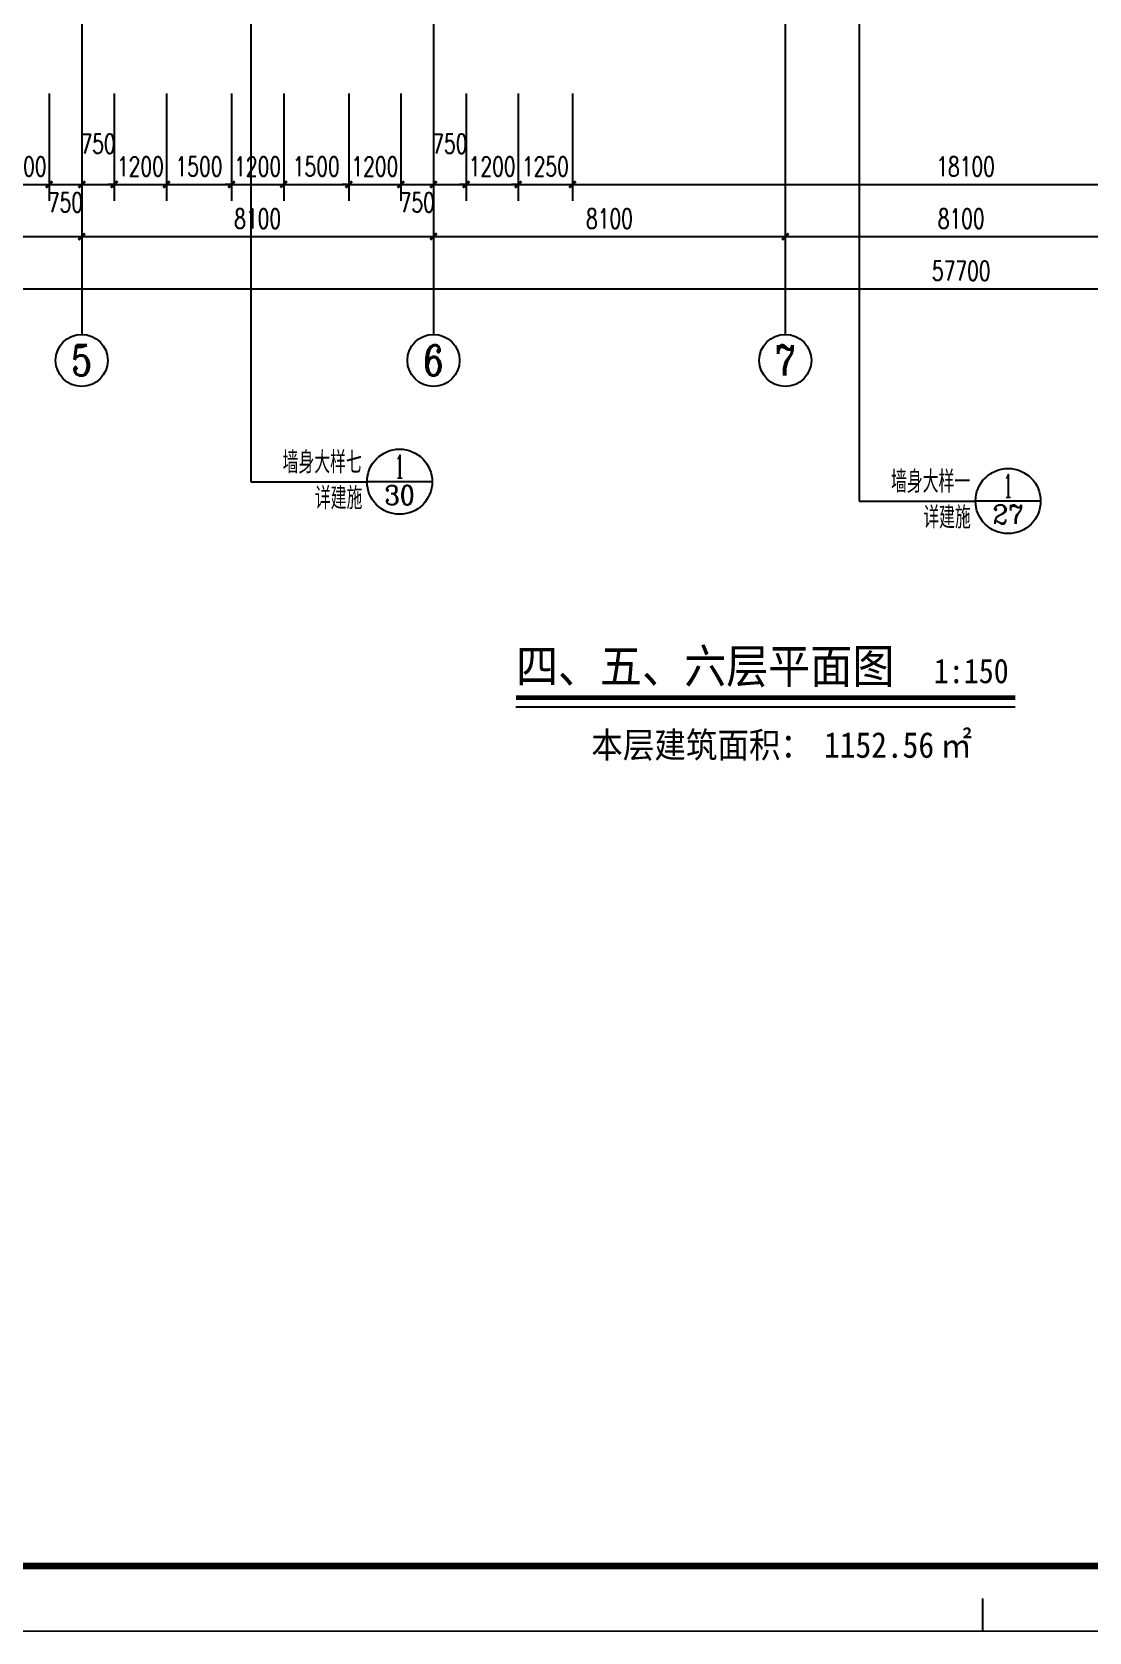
# Model space of a CAD drawing. Extents: x 1738711 to 2346805, y 1189731 to 2516152.
# Drawn here: x 1940140 to 1964478, y 1849990 to 1886818 of the extents above; entities that cross this region are included whole.
import ezdxf
from ezdxf.enums import TextEntityAlignment as Align

# ---------------------------------------------------------------- set-up
doc = ezdxf.new("R2010")
doc.units = 0
doc.header["$LTSCALE"] = 1000
doc.header["$MEASUREMENT"] = 0
for name, color, linetype in [('AXIS', 3, 'Continuous'), ('AXIS_TEXT', 7, 'Continuous'), ('DIM_IDEN', 3, 'Continuous'), ('DIM_SYMB', 3, 'Continuous'), ('DOTE', 1, 'Continuous'), ('PUB_DIM', 3, 'Continuous'), ('PUB_TEXT', 7, 'Continuous'), ('TK', 4, 'Continuous')]:
    doc.layers.add(name, color=color, linetype=linetype)
doc.styles.add('_TCH_AXIS', font='COMPLEX', dxfattribs={"bigfont": 'GBCBIG'})
doc.styles.add('_TCH_DIM', font='SIMPLEX', dxfattribs={"bigfont": 'GBCBIG'})
doc.styles.add('_TCH_DIM_T3', font='SIMPLEX', dxfattribs={"width": 0.705882, "bigfont": 'GBCBIG'})
doc.styles.add('_TCH_LABEL', font='COMPLEX', dxfattribs={"bigfont": 'GBCBIG'})
doc.styles.add('COMPLEX', font='COMPLEX')
doc.styles.add('宋体', font='SIMSUN.TTF', dxfattribs={"width": 0.75})
doc.styles.add('黑体', font='simhei_0.ttf', dxfattribs={"width": 0.9})
doc.dimstyles.new('_TCH_ARCH&&150', dxfattribs={"dimtxt": 446.25, "dimasz": 150, "dimexe": 375, "dimexo": 450, "dimgap": 189.375, "dimtad": 1, "dimdec": 0, "dimzin": 0, "dimdsep": 46, "dimtxsty": '_TCH_DIM_T3', "dimblk": 'ARCHTICK', "dimcen": 0.09, "dimclrt": 7, "dimazin": 2, "dimtfac": 1, "dimtdec": 0, "dimtix": 1, "dimtmove": 2, "dimatfit": 3, "dimfxl": 1, "dimtolj": 1, "dimtzin": 0, "dimarcsym": 0})

# ---------------------------------------------------------------- blocks, each defined once
blk = doc.blocks.new('hjashrtahreahe')
blk.add_line((42800, 0), (42800, 500))
at = {"const_width": 25}
blk.add_lwpolyline([(42800, 500), (42800, 0)], dxfattribs=at)
at = {"layer": 'TK', "color": 7, "const_width": 25}
blk.add_lwpolyline([(0, 59400), (84100, 59400), (84100, 0), (0, 0)], close=True, dxfattribs=at)
at = {"layer": 'TK', "color": 3, "const_width": 100}
blk.add_lwpolyline([(2500, 1000), (2500, 58400), (83100, 58400), (83100, 1000)], close=True, dxfattribs=at)
at = {"layer": 'TK', "style": '宋体', "width": 0.75}
for tag, height, p in [('项目负责人', 350, (6003, 57089)), ('专业负责人', 350, (6003, 56224)), ('设计人', 350, (6003, 55419)), ('版号1', 250, (77304, 22193)), ('时间1', 250, (82405, 22193)), ('版号2', 250, (77304, 21593)), ('时间2', 250, (82405, 21593)), ('版号3', 250, (77304, 20993)), ('时间3', 250, (82405, 20993)), ('建筑会签', 0.0001, (78978, 2403)), ('电气会签', 0.0001, (82128, 2403)), ('结构会签', 0.0001, (78978, 1803)), ('暖通会签', 0.0001, (82128, 1803)), ('给排水会签', 0.0001, (78978, 1250)), ('智能化会签', 0.0001, (82128, 1250))]:
    blk.add_attdef(tag, text='', height=height, dxfattribs=at).set_placement(p, align=Align.CENTER)
for tag, p in [('合作设计单位', (80816, 48986)), ('版号说明1', (79854, 22318)), ('版号说明2', (79854, 21718)), ('版号说明3', (79854, 21118)), ('浙江绿储科技有限公司', (80545, 16036)), ('百兆瓦级集中式熔盐储能关键', (80545, 14953)), ('设备研发及制造基地项目', (80545, 14603)), ('1#研发楼', (80545, 13636)), ('图名', (80545, 12436)), ('工程编号', (78978, 11461)), ('子项编号', (82128, 11461)), ('建筑', (78978, 10711)), ('图号', (82128, 10711)), ('施工图', (78978, 9961)), ('2023.03', (82128, 9961)), ('审定', (79353, 8461)), ('审核', (79353, 7711)), ('工程负责', (79353, 6961)), ('专业负责', (79353, 6211)), ('设计', (79353, 5461)), ('制图', (79353, 4711)), ('校对', (79353, 3961))]:
    blk.add_attdef(tag, text='', height=250, dxfattribs=at).set_placement(p, align=Align.MIDDLE_CENTER)
blk = doc.blocks.new('_ArchTick')
at = {"color": 0, "linetype": 'ByBlock', "const_width": 0.4}
blk.add_lwpolyline([(-0.5, -0.5), (0.5, 0.5)], dxfattribs=at)
blk = doc.blocks.new('*D2611')
at = {"layer": 'Defpoints', "color": 0, "transparency": 16777216}
for p in [(1939335, 1885856), (1940535, 1885856), (1940535, 1883309)]:
    blk.add_point(p, dxfattribs=at)
at = {"layer": 'PUB_DIM', "color": 0, "lineweight": -2, "transparency": 16777216}
for p, q in [((1939335, 1885406), (1939335, 1882934)), ((1940535, 1885406), (1940535, 1882934)), ((1939335, 1883309), (1939185, 1883309)), ((1939335, 1883309), (1940535, 1883309)), ((1940535, 1883309), (1940685, 1883309))]:
    blk.add_line(p, q, dxfattribs=at)
at = {"layer": 'PUB_DIM', "color": 0, "lineweight": -2, "transparency": 16777216, "xscale": 150, "yscale": 150, "zscale": 150}
blk.add_blockref('_ArchTick', (1939335, 1883309), dxfattribs=at)
at = {"layer": 'PUB_DIM', "color": 0, "lineweight": -2, "transparency": 16777216, "xscale": 150, "yscale": 150, "zscale": 150, "rotation": 180}
blk.add_blockref('_ArchTick', (1940535, 1883309), dxfattribs=at)
at = {"layer": 'PUB_DIM', "color": 7, "transparency": 16777216, "insert": (1939935, 1883722), "char_height": 446.2, "attachment_point": 5, "style": '_TCH_DIM_T3'}
blk.add_mtext('\\A1;1200', dxfattribs=at)
blk = doc.blocks.new('*D2612')
at = {"layer": 'Defpoints', "color": 0, "transparency": 16777216}
for p in [(1940535, 1885856), (1941285, 1885856), (1941285, 1883309)]:
    blk.add_point(p, dxfattribs=at)
at = {"layer": 'PUB_DIM', "color": 0, "lineweight": -2, "transparency": 16777216}
for p, q in [((1940535, 1885406), (1940535, 1882934)), ((1941285, 1885406), (1941285, 1882934)), ((1940535, 1883309), (1941285, 1883309))]:
    blk.add_line(p, q, dxfattribs=at)
at = {"layer": 'PUB_DIM', "color": 0, "lineweight": -2, "transparency": 16777216, "xscale": 150, "yscale": 150, "zscale": 150, "rotation": 180}
blk.add_blockref('_ArchTick', (1940535, 1883309), dxfattribs=at)
at = {"layer": 'PUB_DIM', "color": 0, "lineweight": -2, "transparency": 16777216, "xscale": 150, "yscale": 150, "zscale": 150}
blk.add_blockref('_ArchTick', (1941285, 1883309), dxfattribs=at)
at = {"layer": 'PUB_DIM', "color": 7, "transparency": 16777216, "insert": (1940910, 1882897), "char_height": 446.2, "attachment_point": 5, "style": '_TCH_DIM_T3'}
blk.add_mtext('\\A1;750', dxfattribs=at)
blk = doc.blocks.new('*D2613')
at = {"layer": 'Defpoints', "color": 0, "transparency": 16777216}
for p in [(1941285, 1885856), (1942035, 1885856), (1942035, 1883309)]:
    blk.add_point(p, dxfattribs=at)
at = {"layer": 'PUB_DIM', "color": 0, "lineweight": -2, "transparency": 16777216}
for p, q in [((1941285, 1885406), (1941285, 1882934)), ((1942035, 1885406), (1942035, 1882934)), ((1941285, 1883309), (1942035, 1883309))]:
    blk.add_line(p, q, dxfattribs=at)
at = {"layer": 'PUB_DIM', "color": 0, "lineweight": -2, "transparency": 16777216, "xscale": 150, "yscale": 150, "zscale": 150, "rotation": 180}
blk.add_blockref('_ArchTick', (1941285, 1883309), dxfattribs=at)
at = {"layer": 'PUB_DIM', "color": 0, "lineweight": -2, "transparency": 16777216, "xscale": 150, "yscale": 150, "zscale": 150}
blk.add_blockref('_ArchTick', (1942035, 1883309), dxfattribs=at)
at = {"layer": 'PUB_DIM', "color": 7, "transparency": 16777216, "insert": (1941660, 1884247), "char_height": 446.2, "attachment_point": 5, "style": '_TCH_DIM_T3'}
blk.add_mtext('\\A1;750', dxfattribs=at)
blk = doc.blocks.new('*D2614')
at = {"layer": 'Defpoints', "color": 0, "transparency": 16777216}
for p in [(1942035, 1885856), (1943235, 1885856), (1943235, 1883309)]:
    blk.add_point(p, dxfattribs=at)
at = {"layer": 'PUB_DIM', "color": 0, "lineweight": -2, "transparency": 16777216}
for p, q in [((1942035, 1885406), (1942035, 1882934)), ((1943235, 1885406), (1943235, 1882934)), ((1942035, 1883309), (1941885, 1883309)), ((1942035, 1883309), (1943235, 1883309)), ((1943235, 1883309), (1943385, 1883309))]:
    blk.add_line(p, q, dxfattribs=at)
at = {"layer": 'PUB_DIM', "color": 0, "lineweight": -2, "transparency": 16777216, "xscale": 150, "yscale": 150, "zscale": 150}
blk.add_blockref('_ArchTick', (1942035, 1883309), dxfattribs=at)
at = {"layer": 'PUB_DIM', "color": 0, "lineweight": -2, "transparency": 16777216, "xscale": 150, "yscale": 150, "zscale": 150, "rotation": 180}
blk.add_blockref('_ArchTick', (1943235, 1883309), dxfattribs=at)
at = {"layer": 'PUB_DIM', "color": 7, "transparency": 16777216, "insert": (1942635, 1883722), "char_height": 446.2, "attachment_point": 5, "style": '_TCH_DIM_T3'}
blk.add_mtext('\\A1;1200', dxfattribs=at)
blk = doc.blocks.new('*D2615')
at = {"layer": 'Defpoints', "color": 0, "transparency": 16777216}
for p in [(1943235, 1885856), (1944735, 1885856), (1944735, 1883309)]:
    blk.add_point(p, dxfattribs=at)
at = {"layer": 'PUB_DIM', "color": 0, "lineweight": -2, "transparency": 16777216}
for p, q in [((1943235, 1885406), (1943235, 1882934)), ((1944735, 1885406), (1944735, 1882934)), ((1943235, 1883309), (1944735, 1883309))]:
    blk.add_line(p, q, dxfattribs=at)
at = {"layer": 'PUB_DIM', "color": 0, "lineweight": -2, "transparency": 16777216, "xscale": 150, "yscale": 150, "zscale": 150, "rotation": 180}
blk.add_blockref('_ArchTick', (1943235, 1883309), dxfattribs=at)
at = {"layer": 'PUB_DIM', "color": 0, "lineweight": -2, "transparency": 16777216, "xscale": 150, "yscale": 150, "zscale": 150}
blk.add_blockref('_ArchTick', (1944735, 1883309), dxfattribs=at)
at = {"layer": 'PUB_DIM', "color": 7, "transparency": 16777216, "insert": (1943985, 1883722), "char_height": 446.2, "attachment_point": 5, "style": '_TCH_DIM_T3'}
blk.add_mtext('\\A1;1500', dxfattribs=at)
blk = doc.blocks.new('*D2616')
at = {"layer": 'Defpoints', "color": 0, "transparency": 16777216}
for p in [(1944735, 1885856), (1945935, 1885856), (1945935, 1883309)]:
    blk.add_point(p, dxfattribs=at)
at = {"layer": 'PUB_DIM', "color": 0, "lineweight": -2, "transparency": 16777216}
for p, q in [((1944735, 1885406), (1944735, 1882934)), ((1945935, 1885406), (1945935, 1882934)), ((1944735, 1883309), (1944585, 1883309)), ((1944735, 1883309), (1945935, 1883309)), ((1945935, 1883309), (1946085, 1883309))]:
    blk.add_line(p, q, dxfattribs=at)
at = {"layer": 'PUB_DIM', "color": 0, "lineweight": -2, "transparency": 16777216, "xscale": 150, "yscale": 150, "zscale": 150}
blk.add_blockref('_ArchTick', (1944735, 1883309), dxfattribs=at)
at = {"layer": 'PUB_DIM', "color": 0, "lineweight": -2, "transparency": 16777216, "xscale": 150, "yscale": 150, "zscale": 150, "rotation": 180}
blk.add_blockref('_ArchTick', (1945935, 1883309), dxfattribs=at)
at = {"layer": 'PUB_DIM', "color": 7, "transparency": 16777216, "insert": (1945335, 1883722), "char_height": 446.2, "attachment_point": 5, "style": '_TCH_DIM_T3'}
blk.add_mtext('\\A1;1200', dxfattribs=at)
blk = doc.blocks.new('*D2617')
at = {"layer": 'Defpoints', "color": 0, "transparency": 16777216}
for p in [(1945935, 1885856), (1947435, 1885856), (1947435, 1883309)]:
    blk.add_point(p, dxfattribs=at)
at = {"layer": 'PUB_DIM', "color": 0, "lineweight": -2, "transparency": 16777216}
for p, q in [((1945935, 1885406), (1945935, 1882934)), ((1947435, 1885406), (1947435, 1882934)), ((1945935, 1883309), (1947435, 1883309))]:
    blk.add_line(p, q, dxfattribs=at)
at = {"layer": 'PUB_DIM', "color": 0, "lineweight": -2, "transparency": 16777216, "xscale": 150, "yscale": 150, "zscale": 150, "rotation": 180}
blk.add_blockref('_ArchTick', (1945935, 1883309), dxfattribs=at)
at = {"layer": 'PUB_DIM', "color": 0, "lineweight": -2, "transparency": 16777216, "xscale": 150, "yscale": 150, "zscale": 150}
blk.add_blockref('_ArchTick', (1947435, 1883309), dxfattribs=at)
at = {"layer": 'PUB_DIM', "color": 7, "transparency": 16777216, "insert": (1946685, 1883722), "char_height": 446.2, "attachment_point": 5, "style": '_TCH_DIM_T3'}
blk.add_mtext('\\A1;1500', dxfattribs=at)
blk = doc.blocks.new('*D2618')
at = {"layer": 'Defpoints', "color": 0, "transparency": 16777216}
for p in [(1947435, 1885856), (1948635, 1885856), (1948635, 1883309)]:
    blk.add_point(p, dxfattribs=at)
at = {"layer": 'PUB_DIM', "color": 0, "lineweight": -2, "transparency": 16777216}
for p, q in [((1947435, 1885406), (1947435, 1882934)), ((1948635, 1885406), (1948635, 1882934)), ((1947435, 1883309), (1947285, 1883309)), ((1947435, 1883309), (1948635, 1883309)), ((1948635, 1883309), (1948785, 1883309))]:
    blk.add_line(p, q, dxfattribs=at)
at = {"layer": 'PUB_DIM', "color": 0, "lineweight": -2, "transparency": 16777216, "xscale": 150, "yscale": 150, "zscale": 150}
blk.add_blockref('_ArchTick', (1947435, 1883309), dxfattribs=at)
at = {"layer": 'PUB_DIM', "color": 0, "lineweight": -2, "transparency": 16777216, "xscale": 150, "yscale": 150, "zscale": 150, "rotation": 180}
blk.add_blockref('_ArchTick', (1948635, 1883309), dxfattribs=at)
at = {"layer": 'PUB_DIM', "color": 7, "transparency": 16777216, "insert": (1948035, 1883722), "char_height": 446.2, "attachment_point": 5, "style": '_TCH_DIM_T3'}
blk.add_mtext('\\A1;1200', dxfattribs=at)
blk = doc.blocks.new('*D2619')
at = {"layer": 'Defpoints', "color": 0, "transparency": 16777216}
for p in [(1948635, 1885856), (1949385, 1885856), (1949385, 1883309)]:
    blk.add_point(p, dxfattribs=at)
at = {"layer": 'PUB_DIM', "color": 0, "lineweight": -2, "transparency": 16777216}
for p, q in [((1948635, 1885406), (1948635, 1882934)), ((1949385, 1885406), (1949385, 1882934)), ((1948635, 1883309), (1949385, 1883309))]:
    blk.add_line(p, q, dxfattribs=at)
at = {"layer": 'PUB_DIM', "color": 0, "lineweight": -2, "transparency": 16777216, "xscale": 150, "yscale": 150, "zscale": 150, "rotation": 180}
blk.add_blockref('_ArchTick', (1948635, 1883309), dxfattribs=at)
at = {"layer": 'PUB_DIM', "color": 0, "lineweight": -2, "transparency": 16777216, "xscale": 150, "yscale": 150, "zscale": 150}
blk.add_blockref('_ArchTick', (1949385, 1883309), dxfattribs=at)
at = {"layer": 'PUB_DIM', "color": 7, "transparency": 16777216, "insert": (1949010, 1882897), "char_height": 446.2, "attachment_point": 5, "style": '_TCH_DIM_T3'}
blk.add_mtext('\\A1;750', dxfattribs=at)
blk = doc.blocks.new('*D2620')
at = {"layer": 'Defpoints', "color": 0, "transparency": 16777216}
for p in [(1949385, 1885856), (1950135, 1885856), (1950135, 1883309)]:
    blk.add_point(p, dxfattribs=at)
at = {"layer": 'PUB_DIM', "color": 0, "lineweight": -2, "transparency": 16777216}
for p, q in [((1949385, 1885406), (1949385, 1882934)), ((1950135, 1885406), (1950135, 1882934)), ((1949385, 1883309), (1950135, 1883309))]:
    blk.add_line(p, q, dxfattribs=at)
at = {"layer": 'PUB_DIM', "color": 0, "lineweight": -2, "transparency": 16777216, "xscale": 150, "yscale": 150, "zscale": 150, "rotation": 180}
blk.add_blockref('_ArchTick', (1949385, 1883309), dxfattribs=at)
at = {"layer": 'PUB_DIM', "color": 0, "lineweight": -2, "transparency": 16777216, "xscale": 150, "yscale": 150, "zscale": 150}
blk.add_blockref('_ArchTick', (1950135, 1883309), dxfattribs=at)
at = {"layer": 'PUB_DIM', "color": 7, "transparency": 16777216, "insert": (1949760, 1884247), "char_height": 446.2, "attachment_point": 5, "style": '_TCH_DIM_T3'}
blk.add_mtext('\\A1;750', dxfattribs=at)
blk = doc.blocks.new('*D2621')
at = {"layer": 'Defpoints', "color": 0, "transparency": 16777216}
for p in [(1950135, 1885856), (1951335, 1885856), (1951335, 1883309)]:
    blk.add_point(p, dxfattribs=at)
at = {"layer": 'PUB_DIM', "color": 0, "lineweight": -2, "transparency": 16777216}
for p, q in [((1950135, 1885406), (1950135, 1882934)), ((1951335, 1885406), (1951335, 1882934)), ((1950135, 1883309), (1949985, 1883309)), ((1950135, 1883309), (1951335, 1883309)), ((1951335, 1883309), (1951485, 1883309))]:
    blk.add_line(p, q, dxfattribs=at)
at = {"layer": 'PUB_DIM', "color": 0, "lineweight": -2, "transparency": 16777216, "xscale": 150, "yscale": 150, "zscale": 150}
blk.add_blockref('_ArchTick', (1950135, 1883309), dxfattribs=at)
at = {"layer": 'PUB_DIM', "color": 0, "lineweight": -2, "transparency": 16777216, "xscale": 150, "yscale": 150, "zscale": 150, "rotation": 180}
blk.add_blockref('_ArchTick', (1951335, 1883309), dxfattribs=at)
at = {"layer": 'PUB_DIM', "color": 7, "transparency": 16777216, "insert": (1950735, 1883722), "char_height": 446.2, "attachment_point": 5, "style": '_TCH_DIM_T3'}
blk.add_mtext('\\A1;1200', dxfattribs=at)
blk = doc.blocks.new('*D2622')
at = {"layer": 'Defpoints', "color": 0, "transparency": 16777216}
for p in [(1951335, 1885856), (1952585, 1885856), (1952585, 1883309)]:
    blk.add_point(p, dxfattribs=at)
at = {"layer": 'PUB_DIM', "color": 0, "lineweight": -2, "transparency": 16777216}
for p, q in [((1951335, 1885406), (1951335, 1882934)), ((1952585, 1885406), (1952585, 1882934)), ((1951335, 1883309), (1951185, 1883309)), ((1951335, 1883309), (1952585, 1883309)), ((1952585, 1883309), (1952735, 1883309))]:
    blk.add_line(p, q, dxfattribs=at)
at = {"layer": 'PUB_DIM', "color": 0, "lineweight": -2, "transparency": 16777216, "xscale": 150, "yscale": 150, "zscale": 150}
blk.add_blockref('_ArchTick', (1951335, 1883309), dxfattribs=at)
at = {"layer": 'PUB_DIM', "color": 0, "lineweight": -2, "transparency": 16777216, "xscale": 150, "yscale": 150, "zscale": 150, "rotation": 180}
blk.add_blockref('_ArchTick', (1952585, 1883309), dxfattribs=at)
at = {"layer": 'PUB_DIM', "color": 7, "transparency": 16777216, "insert": (1951960, 1883722), "char_height": 446.2, "attachment_point": 5, "style": '_TCH_DIM_T3'}
blk.add_mtext('\\A1;1250', dxfattribs=at)
blk = doc.blocks.new('*D2623')
at = {"layer": 'Defpoints', "color": 0, "transparency": 16777216}
for p in [(1952585, 1885856), (1970685, 1885856), (1970685, 1883309)]:
    blk.add_point(p, dxfattribs=at)
at = {"layer": 'PUB_DIM', "color": 0, "lineweight": -2, "transparency": 16777216}
for p, q in [((1952585, 1885406), (1952585, 1882934)), ((1970685, 1885406), (1970685, 1882934)), ((1952585, 1883309), (1970685, 1883309))]:
    blk.add_line(p, q, dxfattribs=at)
at = {"layer": 'PUB_DIM', "color": 0, "lineweight": -2, "transparency": 16777216, "xscale": 150, "yscale": 150, "zscale": 150, "rotation": 180}
blk.add_blockref('_ArchTick', (1952585, 1883309), dxfattribs=at)
at = {"layer": 'PUB_DIM', "color": 0, "lineweight": -2, "transparency": 16777216, "xscale": 150, "yscale": 150, "zscale": 150}
blk.add_blockref('_ArchTick', (1970685, 1883309), dxfattribs=at)
at = {"layer": 'PUB_DIM', "color": 7, "transparency": 16777216, "insert": (1961635, 1883722), "char_height": 446.2, "attachment_point": 5, "style": '_TCH_DIM_T3'}
blk.add_mtext('\\A1;18100', dxfattribs=at)
blk = doc.blocks.new('*D2644')
at = {"layer": 'AXIS', "color": 0, "lineweight": -2, "transparency": 16777216}
for p, q in [((1933185, 1885409), (1933185, 1881734)), ((1941285, 1885409), (1941285, 1881734)), ((1933185, 1882109), (1941285, 1882109))]:
    blk.add_line(p, q, dxfattribs=at)
at = {"layer": 'Defpoints', "color": 0, "transparency": 16777216}
for p in [(1933185, 1885859), (1941285, 1885859), (1941285, 1882109)]:
    blk.add_point(p, dxfattribs=at)
at = {"layer": 'AXIS', "color": 0, "lineweight": -2, "transparency": 16777216, "xscale": 150, "yscale": 150, "zscale": 150, "rotation": 180}
blk.add_blockref('_ArchTick', (1933185, 1882109), dxfattribs=at)
at = {"layer": 'AXIS', "color": 0, "lineweight": -2, "transparency": 16777216, "xscale": 150, "yscale": 150, "zscale": 150}
blk.add_blockref('_ArchTick', (1941285, 1882109), dxfattribs=at)
at = {"layer": 'AXIS', "color": 7, "transparency": 16777216, "insert": (1937235, 1882522), "char_height": 446.2, "attachment_point": 5, "style": '_TCH_DIM_T3'}
blk.add_mtext('\\A1;8100', dxfattribs=at)
blk = doc.blocks.new('*D2645')
at = {"layer": 'AXIS', "color": 0, "lineweight": -2, "transparency": 16777216}
for p, q in [((1941285, 1885409), (1941285, 1881734)), ((1949385, 1885409), (1949385, 1881734)), ((1941285, 1882109), (1949385, 1882109))]:
    blk.add_line(p, q, dxfattribs=at)
at = {"layer": 'Defpoints', "color": 0, "transparency": 16777216}
for p in [(1941285, 1885859), (1949385, 1885859), (1949385, 1882109)]:
    blk.add_point(p, dxfattribs=at)
at = {"layer": 'AXIS', "color": 0, "lineweight": -2, "transparency": 16777216, "xscale": 150, "yscale": 150, "zscale": 150, "rotation": 180}
blk.add_blockref('_ArchTick', (1941285, 1882109), dxfattribs=at)
at = {"layer": 'AXIS', "color": 0, "lineweight": -2, "transparency": 16777216, "xscale": 150, "yscale": 150, "zscale": 150}
blk.add_blockref('_ArchTick', (1949385, 1882109), dxfattribs=at)
at = {"layer": 'AXIS', "color": 7, "transparency": 16777216, "insert": (1945335, 1882522), "char_height": 446.2, "attachment_point": 5, "style": '_TCH_DIM_T3'}
blk.add_mtext('\\A1;8100', dxfattribs=at)
blk = doc.blocks.new('*D2646')
at = {"layer": 'AXIS', "color": 0, "lineweight": -2, "transparency": 16777216}
for p, q in [((1949385, 1885409), (1949385, 1881734)), ((1957485, 1885409), (1957485, 1881734)), ((1949385, 1882109), (1957485, 1882109))]:
    blk.add_line(p, q, dxfattribs=at)
at = {"layer": 'Defpoints', "color": 0, "transparency": 16777216}
for p in [(1949385, 1885859), (1957485, 1885859), (1957485, 1882109)]:
    blk.add_point(p, dxfattribs=at)
at = {"layer": 'AXIS', "color": 0, "lineweight": -2, "transparency": 16777216, "xscale": 150, "yscale": 150, "zscale": 150, "rotation": 180}
blk.add_blockref('_ArchTick', (1949385, 1882109), dxfattribs=at)
at = {"layer": 'AXIS', "color": 0, "lineweight": -2, "transparency": 16777216, "xscale": 150, "yscale": 150, "zscale": 150}
blk.add_blockref('_ArchTick', (1957485, 1882109), dxfattribs=at)
at = {"layer": 'AXIS', "color": 7, "transparency": 16777216, "insert": (1953435, 1882522), "char_height": 446.2, "attachment_point": 5, "style": '_TCH_DIM_T3'}
blk.add_mtext('\\A1;8100', dxfattribs=at)
blk = doc.blocks.new('*D2647')
at = {"layer": 'AXIS', "color": 0, "lineweight": -2, "transparency": 16777216}
for p, q in [((1957485, 1885409), (1957485, 1881734)), ((1965585, 1885409), (1965585, 1881734)), ((1957485, 1882109), (1965585, 1882109))]:
    blk.add_line(p, q, dxfattribs=at)
at = {"layer": 'Defpoints', "color": 0, "transparency": 16777216}
for p in [(1957485, 1885859), (1965585, 1885859), (1965585, 1882109)]:
    blk.add_point(p, dxfattribs=at)
at = {"layer": 'AXIS', "color": 0, "lineweight": -2, "transparency": 16777216, "xscale": 150, "yscale": 150, "zscale": 150, "rotation": 180}
blk.add_blockref('_ArchTick', (1957485, 1882109), dxfattribs=at)
at = {"layer": 'AXIS', "color": 0, "lineweight": -2, "transparency": 16777216, "xscale": 150, "yscale": 150, "zscale": 150}
blk.add_blockref('_ArchTick', (1965585, 1882109), dxfattribs=at)
at = {"layer": 'AXIS', "color": 7, "transparency": 16777216, "insert": (1961535, 1882522), "char_height": 446.2, "attachment_point": 5, "style": '_TCH_DIM_T3'}
blk.add_mtext('\\A1;8100', dxfattribs=at)
blk = doc.blocks.new('*D2651')
at = {"layer": 'AXIS', "color": 0, "lineweight": -2, "transparency": 16777216}
for p, q in [((1932685, 1885406), (1932685, 1880534)), ((1990385, 1885406), (1990385, 1880534)), ((1932685, 1880909), (1990385, 1880909))]:
    blk.add_line(p, q, dxfattribs=at)
at = {"layer": 'Defpoints', "color": 0, "transparency": 16777216}
for p in [(1932685, 1885856), (1990385, 1885856), (1990385, 1880909)]:
    blk.add_point(p, dxfattribs=at)
at = {"layer": 'AXIS', "color": 0, "lineweight": -2, "transparency": 16777216, "xscale": 150, "yscale": 150, "zscale": 150, "rotation": 180}
blk.add_blockref('_ArchTick', (1932685, 1880909), dxfattribs=at)
at = {"layer": 'AXIS', "color": 0, "lineweight": -2, "transparency": 16777216, "xscale": 150, "yscale": 150, "zscale": 150}
blk.add_blockref('_ArchTick', (1990385, 1880909), dxfattribs=at)
at = {"layer": 'AXIS', "color": 7, "transparency": 16777216, "insert": (1961535, 1881322), "char_height": 446.2, "attachment_point": 5, "style": '_TCH_DIM_T3'}
blk.add_mtext('\\A1;57700', dxfattribs=at)
blk = doc.blocks.new('_AXISO')
blk.add_circle((0, 0), 0.5)
at = {"layer": 'AXIS_TEXT', "style": 'COMPLEX', "width": 1.041667}
blk.add_attdef('A', text='', height=0.56, dxfattribs=at).set_placement((-0.25, -0.28), (0.25, -0.28), align=Align.FIT)

msp = doc.modelspace()

# ---------------------------------------------------------------- linework, layer by layer
at = {"layer": 'AXIS'}
for p, q in [((1941284.6, 1885859.1), (1941284.6, 1879859.1)), ((1949384.6, 1885859.1), (1949384.6, 1879859.1)), ((1957484.6, 1885859.1), (1957484.6, 1879859.1))]:
    msp.add_line(p, q, dxfattribs=at)
at = {"layer": 'DIM_IDEN'}
for p, q in [((1945178, 1888779.8), (1945178, 1876466.7)), ((1959187.3, 1888335.2), (1959187.3, 1876022.2)), ((1945178, 1876466.7), (1947854.9, 1876466.7)), ((1949354.9, 1876466.7), (1947854.9, 1876466.7)), ((1959187.3, 1876022.2), (1961864.2, 1876022.2)), ((1963364.2, 1876022.2), (1961864.2, 1876022.2))]:
    msp.add_line(p, q, dxfattribs=at)
for centre in [(1948604.9, 1876466.7), (1962614.2, 1876022.2)]:
    msp.add_circle(centre, 750, dxfattribs=at)
at = {"layer": 'DIM_SYMB', "const_width": 105}
msp.add_lwpolyline([(1951283.2, 1871495.4), (1962777.8, 1871495.4)], dxfattribs=at)
at = {"layer": 'DIM_SYMB'}
msp.add_lwpolyline([(1951283.2, 1871285.4), (1962777.8, 1871285.4)], dxfattribs=at)
at = {"layer": 'DOTE'}
for p, q in [((1941284.6, 1910459.1), (1941284.6, 1885859.1)), ((1949384.6, 1910459.1), (1949384.6, 1885859.1)), ((1957484.6, 1910459.1), (1957484.6, 1885859.1))]:
    msp.add_line(p, q, dxfattribs=at)

# ---------------------------------------------------------------- block references
at = {"xscale": 1.5, "yscale": 1.5, "zscale": 1.5}
msp.add_blockref('hjashrtahreahe', (1897833.1, 1850009.1), dxfattribs=at)
at = {"layer": 'AXIS'}
ref = msp.add_blockref('_AXISO', (1941284.6, 1879259.1), dxfattribs=dict(at, xscale=1200, yscale=1200, zscale=1200))
ref.add_attrib('A', '5', dxfattribs={"layer": 'AXIS_TEXT', "ltscale": 0.5, "height": 698.9, "style": '_TCH_AXIS'}).set_placement((1941051.7, 1878909.6), (1941517.6, 1878909.6), align=Align.FIT)
ref = msp.add_blockref('_AXISO', (1949384.6, 1879259.1), dxfattribs=dict(at, xscale=1200, yscale=1200, zscale=1200))
ref.add_attrib('A', '6', dxfattribs={"layer": 'AXIS_TEXT', "ltscale": 0.5, "height": 698.9, "style": '_TCH_AXIS'}).set_placement((1949151.7, 1878909.6), (1949617.6, 1878909.6), align=Align.FIT)
ref = msp.add_blockref('_AXISO', (1957484.6, 1879259.1), dxfattribs=dict(at, xscale=1200, yscale=1200, zscale=1200))
ref.add_attrib('A', '7', dxfattribs={"layer": 'AXIS_TEXT', "ltscale": 0.5, "height": 698.9, "style": '_TCH_AXIS'}).set_placement((1957251.7, 1878909.6), (1957717.6, 1878909.6), align=Align.FIT)

# ---------------------------------------------------------------- texts
at = {"layer": 'DIM_SYMB', "color": 7, "style": '黑体', "width": 0.9}
for s, height, p in [('本层建筑面积：', 591.46, (1953017.3, 1870112.6)), ('1152.56', 591.46, (1958376.3, 1870112.6)), ('㎡', 591.5, (1961055.8, 1870112.6))]:
    msp.add_text(s, height=height, dxfattribs=at).set_placement(p)
at = {"layer": 'PUB_TEXT', "color": 7, "style": '_TCH_DIM'}
for s, p in [('墙身大样七', (1945910.2, 1876657.7)), ('墙身大样一', (1959919.4, 1876213.2)), ('详建施', (1946653, 1875834.5)), ('详建施', (1960662.3, 1875390))]:
    msp.add_text(s, height=506.38, dxfattribs=at).set_placement(p)
at = {"layer": 'PUB_TEXT', "color": 7, "style": '_TCH_LABEL'}
for s, height, p, p2 in [('1', 535.4, (1948490.2, 1876549), (1948719.6, 1876549)), ('1', 535.4, (1962499.4, 1876104.5), (1962728.9, 1876104.5)), ('30', 443.85, (1948256.2, 1875934.8), (1948953.7, 1875934.8)), ('27', 439.31, (1962258.5, 1875494.5), (1962969.8, 1875494.5))]:
    msp.add_text(s, height=height, dxfattribs=at).set_placement(p, p2, align=Align.FIT)
at = {"layer": 'PUB_TEXT', "color": 7, "style": '黑体', "width": 0.9}
for s, height, p in [('四、五、六层平面图', 788.61, (1951283.2, 1871829.5)), ('1:150', 563.29, (1960904.7, 1871829.5))]:
    msp.add_text(s, height=height, dxfattribs=at).set_placement(p)

# ---------------------------------------------------------------- dimensions: what is measured, and where the dimension line sits
at = {"layer": 'AXIS'}
for p1, p2, distance, picture, middle in [((1932684.6, 1885856.4), (1990384.6, 1885856.4), -4947.3, '*D2651', (1961534.6, 1881321.6)), ((1933184.6, 1885859.1), (1941284.6, 1885859.1), -3750, '*D2644', (1937234.6, 1882521.6)), ((1941284.6, 1885859.1), (1949384.6, 1885859.1), -3750, '*D2645', (1945334.6, 1882521.6)), ((1949384.6, 1885859.1), (1957484.6, 1885859.1), -3750, '*D2646', (1953434.6, 1882521.6)), ((1957484.6, 1885859.1), (1965584.6, 1885859.1), -3750, '*D2647', (1961534.6, 1882521.6))]:
    dim = msp.add_aligned_dim(p1=p1, p2=p2, distance=distance, dimstyle='_TCH_ARCH&&150', dxfattribs=at)
    dim.commit()
    dim.dimension.update_dxf_attribs({"geometry": picture, "text_midpoint": middle})
at = {"layer": 'PUB_DIM'}
for p1, p2, picture, middle in [((1939334.6, 1885856.4), (1940534.6, 1885856.4), '*D2611', (1939934.6, 1883721.6)), ((1942034.6, 1885856.4), (1943234.6, 1885856.4), '*D2614', (1942634.6, 1883721.6)), ((1943234.6, 1885856.4), (1944734.6, 1885856.4), '*D2615', (1943984.6, 1883721.6)), ((1944734.6, 1885856.4), (1945934.6, 1885856.4), '*D2616', (1945334.6, 1883721.6)), ((1945934.6, 1885856.4), (1947434.6, 1885856.4), '*D2617', (1946684.6, 1883721.6)), ((1947434.6, 1885856.4), (1948634.6, 1885856.4), '*D2618', (1948034.6, 1883721.6)), ((1950134.6, 1885856.4), (1951334.6, 1885856.4), '*D2621', (1950734.6, 1883721.6)), ((1951334.6, 1885856.4), (1952584.6, 1885856.4), '*D2622', (1951959.6, 1883721.6)), ((1952584.6, 1885856.4), (1970684.6, 1885856.4), '*D2623', (1961634.6, 1883721.6))]:
    dim = msp.add_aligned_dim(p1=p1, p2=p2, distance=-2547.3, dimstyle='_TCH_ARCH&&150', dxfattribs=at)
    dim.commit()
    dim.dimension.update_dxf_attribs({"geometry": picture, "text_midpoint": middle})
for base, p1, p2, picture, middle in [((1941284.6, 1883309.1), (1940534.6, 1885856.4), (1941284.6, 1885856.4), '*D2612', (1940909.6, 1882896.6)), ((1942034.6, 1883309.1), (1941284.6, 1885856.4), (1942034.6, 1885856.4), '*D2613', (1941659.6, 1884246.6)), ((1949384.6, 1883309.1), (1948634.6, 1885856.4), (1949384.6, 1885856.4), '*D2619', (1949009.6, 1882896.6)), ((1950134.6, 1883309.1), (1949384.6, 1885856.4), (1950134.6, 1885856.4), '*D2620', (1949759.6, 1884246.6))]:
    dim = msp.add_linear_dim(base=base, p1=p1, p2=p2, angle=0, dimstyle='_TCH_ARCH&&150', dxfattribs=at)
    dim.commit()
    dim.dimension.update_dxf_attribs({"geometry": picture, "text_midpoint": middle, "dimtype": 129})

doc.saveas('drawing.dxf')
